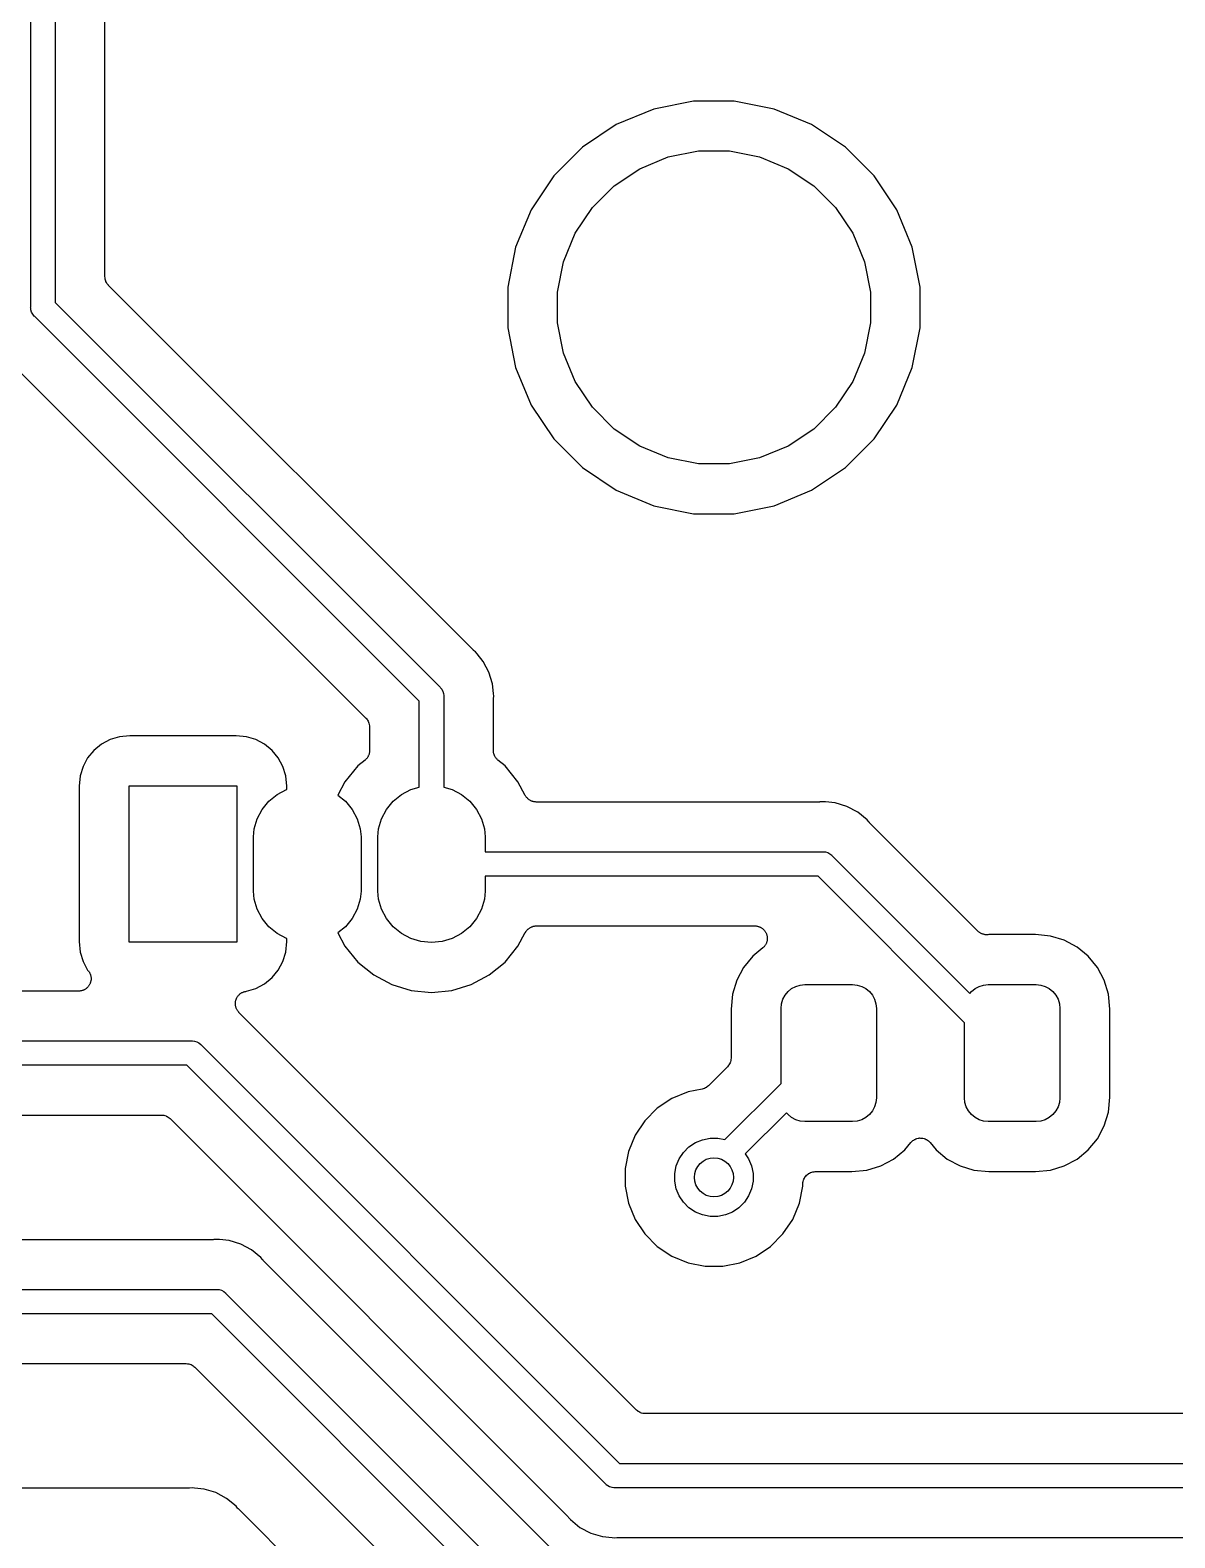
# Model space of a CAD drawing. Extents: x 3.65 to 7.93, y -5.83 to -2.58.
# Drawn here: x 6.585 to 7.045, y -4.705 to -4.098 of the extents above; entities that cross this region are included whole.
import ezdxf

# ---------------------------------------------------------------- set-up
doc = ezdxf.new("R2010")
doc.units = 0
doc.header["$MEASUREMENT"] = 0
doc.layers.add('BLACK', color=7, linetype='CONTINUOUS')

msp = doc.modelspace()

# ---------------------------------------------------------------- linework, layer by layer
at = {"layer": 'BLACK', "linetype": 'CONTINUOUS'}
for p, q in [((6.58508, -4.20976), (6.58508, -4.09204)), ((6.59492, -4.09024), (6.59492, -4.20796)), ((6.61492, -4.19761), (6.61492, -4.09147)), ((6.83579, -4.1302), (6.82069, -4.13645)), ((6.85183, -4.12701), (6.83579, -4.1302)), ((6.86817, -4.12701), (6.85183, -4.12701)), ((6.88421, -4.1302), (6.86817, -4.12701)), ((6.89931, -4.13645), (6.88421, -4.1302)), ((6.82069, -4.13645), (6.8071, -4.14554)), ((6.9129, -4.14554), (6.89931, -4.13645)), ((6.8071, -4.14554), (6.79554, -4.1571)), ((6.84163, -4.14943), (6.8538, -4.14701)), ((6.8538, -4.14701), (6.8662, -4.14701)), ((6.8662, -4.14701), (6.87837, -4.14943)), ((6.92446, -4.1571), (6.9129, -4.14554)), ((6.81984, -4.16107), (6.83016, -4.15418)), ((6.83016, -4.15418), (6.84163, -4.14943)), ((6.87837, -4.14943), (6.88984, -4.15418)), ((6.88984, -4.15418), (6.90016, -4.16107)), ((6.79554, -4.1571), (6.78645, -4.17069)), ((6.81107, -4.16984), (6.81984, -4.16107)), ((6.90016, -4.16107), (6.90893, -4.16984)), ((6.93355, -4.17069), (6.92446, -4.1571)), ((6.78645, -4.17069), (6.7802, -4.18579)), ((6.80418, -4.18016), (6.81107, -4.16984)), ((6.90893, -4.16984), (6.91582, -4.18016)), ((6.9398, -4.18579), (6.93355, -4.17069)), ((6.79943, -4.19163), (6.80418, -4.18016)), ((6.91582, -4.18016), (6.92057, -4.19163)), ((6.7802, -4.18579), (6.77701, -4.20183)), ((6.79701, -4.2038), (6.79943, -4.19163)), ((6.92057, -4.19163), (6.92299, -4.2038)), ((6.94299, -4.20183), (6.9398, -4.18579)), ((6.61497, -4.19806), (6.61492, -4.19761)), ((6.61501, -4.19853), (6.61497, -4.19806)), ((6.61501, -4.19855), (6.61501, -4.19853)), ((6.61502, -4.19858), (6.61501, -4.19855)), ((6.61515, -4.19902), (6.61502, -4.19858)), ((6.61528, -4.19946), (6.61515, -4.19902)), ((6.61529, -4.19949), (6.61528, -4.19946)), ((6.6153, -4.19951), (6.61529, -4.19949)), ((6.61551, -4.19992), (6.6153, -4.19951)), ((6.61573, -4.20033), (6.61551, -4.19992)), ((6.61574, -4.20035), (6.61573, -4.20033)), ((6.61576, -4.20037), (6.61574, -4.20035)), ((6.61605, -4.20073), (6.61576, -4.20037)), ((6.61634, -4.20109), (6.61605, -4.20073)), ((6.61637, -4.20113), (6.61634, -4.20109)), ((6.61639, -4.20114), (6.61637, -4.20113)), ((6.61637, -4.20113), (6.61637, -4.20113)), ((6.61637, -4.20113), (6.61637, -4.20113)), ((6.62011, -4.20487), (6.61639, -4.20114)), ((6.77701, -4.20183), (6.77701, -4.21817)), ((6.79701, -4.2162), (6.79701, -4.2038)), ((6.92299, -4.2038), (6.92299, -4.2162)), ((6.94299, -4.21817), (6.94299, -4.20183)), ((6.58505, -4.21), (6.58508, -4.20976)), ((6.59492, -4.20796), (6.74965, -4.36269)), ((6.76292, -4.34768), (6.62011, -4.20487)), ((6.62011, -4.20487), (6.62011, -4.20487)), ((6.58508, -4.21024), (6.58505, -4.21)), ((6.58515, -4.21096), (6.58508, -4.21024)), ((6.58508, -4.21024), (6.58508, -4.21024)), ((6.58543, -4.21189), (6.58515, -4.21096)), ((6.58589, -4.21275), (6.58543, -4.21189)), ((6.5865, -4.2135), (6.58589, -4.21275)), ((6.58669, -4.21365), (6.5865, -4.2135)), ((6.74142, -4.36838), (6.58669, -4.21365)), ((6.77701, -4.21817), (6.7802, -4.23421)), ((6.79943, -4.22837), (6.79701, -4.2162)), ((6.92299, -4.2162), (6.92057, -4.22837)), ((6.9398, -4.23421), (6.94299, -4.21817)), ((6.57342, -4.22866), (6.71995, -4.3752)), ((6.80418, -4.23984), (6.79943, -4.22837)), ((6.92057, -4.22837), (6.91582, -4.23984)), ((6.7802, -4.23421), (6.78645, -4.24931)), ((6.81107, -4.25016), (6.80418, -4.23984)), ((6.91582, -4.23984), (6.90893, -4.25016)), ((6.93355, -4.24931), (6.9398, -4.23421)), ((6.78645, -4.24931), (6.79554, -4.2629)), ((6.81984, -4.25893), (6.81107, -4.25016)), ((6.90893, -4.25016), (6.90016, -4.25893)), ((6.92446, -4.2629), (6.93355, -4.24931)), ((6.79554, -4.2629), (6.8071, -4.27446)), ((6.83016, -4.26582), (6.81984, -4.25893)), ((6.90016, -4.25893), (6.88984, -4.26582)), ((6.9129, -4.27446), (6.92446, -4.2629)), ((6.84163, -4.27057), (6.83016, -4.26582)), ((6.88984, -4.26582), (6.87837, -4.27057)), ((6.8071, -4.27446), (6.82069, -4.28355)), ((6.8538, -4.27299), (6.84163, -4.27057)), ((6.8662, -4.27299), (6.8538, -4.27299)), ((6.87837, -4.27057), (6.8662, -4.27299)), ((6.89931, -4.28355), (6.9129, -4.27446)), ((6.82069, -4.28355), (6.83579, -4.2898)), ((6.88421, -4.2898), (6.89931, -4.28355)), ((6.83579, -4.2898), (6.85183, -4.29299)), ((6.85183, -4.29299), (6.86817, -4.29299)), ((6.86817, -4.29299), (6.88421, -4.2898)), ((6.76308, -4.34781), (6.76292, -4.34768)), ((6.76323, -4.34796), (6.76308, -4.34781)), ((6.76328, -4.34801), (6.76323, -4.34796)), ((6.76405, -4.34863), (6.76328, -4.34801)), ((6.76467, -4.34939), (6.76405, -4.34863)), ((6.76716, -4.35243), (6.76467, -4.34939)), ((6.76841, -4.35477), (6.76716, -4.35243)), ((6.76947, -4.35676), (6.76841, -4.35477)), ((6.76841, -4.35477), (6.76841, -4.35477)), ((6.7709, -4.36145), (6.76947, -4.35676)), ((6.77128, -4.36535), (6.7709, -4.36145)), ((6.74965, -4.36269), (6.74984, -4.36284)), ((6.74984, -4.36284), (6.74999, -4.36303)), ((6.74999, -4.36303), (6.75045, -4.36359)), ((6.75045, -4.36359), (6.75084, -4.36431)), ((6.75084, -4.36431), (6.75091, -4.36445)), ((6.75091, -4.36445), (6.75119, -4.36537)), ((6.75119, -4.36537), (6.75126, -4.3661)), ((6.75126, -4.3661), (6.75126, -4.3661)), ((6.75126, -4.3661), (6.75128, -4.36634)), ((6.75128, -4.36634), (6.75126, -4.36658)), ((6.75126, -4.36658), (6.75126, -4.40295)), ((6.77126, -4.36774), (6.77128, -4.36753)), ((6.77128, -4.36536), (6.77128, -4.36535)), ((6.77138, -4.36634), (6.77128, -4.36536)), ((6.77128, -4.36732), (6.77138, -4.36634)), ((6.77128, -4.36753), (6.77128, -4.36732)), ((6.74142, -4.40295), (6.74142, -4.36838)), ((6.77126, -4.36781), (6.77126, -4.36774)), ((6.77126, -4.38828), (6.77126, -4.36781)), ((6.71995, -4.3752), (6.71996, -4.37521)), ((6.71996, -4.37521), (6.71997, -4.37521)), ((6.71997, -4.37521), (6.71997, -4.37521)), ((6.71997, -4.37521), (6.72, -4.37525)), ((6.72, -4.37525), (6.72029, -4.37561)), ((6.72029, -4.37561), (6.72058, -4.37597)), ((6.72058, -4.37597), (6.72059, -4.37599)), ((6.72059, -4.37599), (6.72061, -4.37601)), ((6.72061, -4.37601), (6.72082, -4.37642)), ((6.72082, -4.37642), (6.72104, -4.37683)), ((6.72104, -4.37683), (6.72105, -4.37685)), ((6.72105, -4.37685), (6.72106, -4.37688)), ((6.72106, -4.37688), (6.72119, -4.37732)), ((6.72119, -4.37732), (6.72132, -4.37776)), ((6.72132, -4.37776), (6.72132, -4.37779)), ((6.72132, -4.37779), (6.72133, -4.37781)), ((6.72133, -4.37781), (6.72137, -4.37827)), ((6.72137, -4.37827), (6.72142, -4.37873)), ((6.72142, -4.37873), (6.72142, -4.38828)), ((6.61352, -4.38572), (6.61047, -4.38822)), ((6.61699, -4.38386), (6.61352, -4.38572)), ((6.62076, -4.38272), (6.61699, -4.38386)), ((6.62493, -4.38231), (6.62076, -4.38272)), ((6.66775, -4.38231), (6.62493, -4.38231)), ((6.67191, -4.38272), (6.66775, -4.38231)), ((6.67568, -4.38386), (6.67191, -4.38272)), ((6.67916, -4.38572), (6.67568, -4.38386)), ((6.6822, -4.38822), (6.67916, -4.38572)), ((6.60798, -4.39126), (6.60612, -4.39474)), ((6.61047, -4.38822), (6.60798, -4.39126)), ((6.6847, -4.39126), (6.6822, -4.38822)), ((6.68656, -4.39474), (6.6847, -4.39126)), ((6.72009, -4.39165), (6.71992, -4.39186)), ((6.72028, -4.39146), (6.72009, -4.39165)), ((6.7204, -4.39128), (6.72028, -4.39146)), ((6.72054, -4.39111), (6.7204, -4.39128)), ((6.72067, -4.39087), (6.72054, -4.39111)), ((6.72082, -4.39065), (6.72067, -4.39087)), ((6.72091, -4.39045), (6.72082, -4.39065)), ((6.72101, -4.39025), (6.72091, -4.39045)), ((6.72109, -4.39), (6.72101, -4.39025)), ((6.7212, -4.38975), (6.72109, -4.39)), ((6.72124, -4.38953), (6.7212, -4.38975)), ((6.72131, -4.38932), (6.72124, -4.38953)), ((6.72134, -4.38906), (6.72131, -4.38932)), ((6.72139, -4.38879), (6.72134, -4.38906)), ((6.72142, -4.38835), (6.72139, -4.38857)), ((6.72139, -4.38857), (6.72139, -4.38879)), ((6.72142, -4.38828), (6.72142, -4.38835)), ((6.77128, -4.3885), (6.77126, -4.38828)), ((6.77128, -4.38872), (6.77128, -4.3885)), ((6.77133, -4.38899), (6.77128, -4.38872)), ((6.77136, -4.38926), (6.77133, -4.38899)), ((6.77142, -4.38947), (6.77136, -4.38926)), ((6.77146, -4.38968), (6.77142, -4.38947)), ((6.77156, -4.38993), (6.77146, -4.38968)), ((6.77164, -4.39019), (6.77156, -4.38993)), ((6.77174, -4.39038), (6.77164, -4.39019)), ((6.77182, -4.39059), (6.77174, -4.39038)), ((6.77197, -4.39081), (6.77182, -4.39059)), ((6.7721, -4.39105), (6.77197, -4.39081)), ((6.77223, -4.39122), (6.7721, -4.39105)), ((6.77235, -4.39141), (6.77223, -4.39122)), ((6.77254, -4.3916), (6.77235, -4.39141)), ((6.77271, -4.39181), (6.77254, -4.3916)), ((6.77288, -4.39195), (6.77271, -4.39181)), ((6.60612, -4.39474), (6.60497, -4.39851)), ((6.6877, -4.39851), (6.68656, -4.39474)), ((6.71674, -4.39449), (6.71154, -4.40083)), ((6.71959, -4.39215), (6.71674, -4.39449)), ((6.71974, -4.39199), (6.71959, -4.39215)), ((6.71992, -4.39186), (6.71974, -4.39199)), ((6.77303, -4.3921), (6.77288, -4.39195)), ((6.77309, -4.39215), (6.77303, -4.3921)), ((6.77593, -4.39449), (6.77309, -4.39215)), ((6.78114, -4.40083), (6.77593, -4.39449)), ((6.60497, -4.39851), (6.60456, -4.40267)), ((6.60456, -4.40267), (6.60456, -4.46517)), ((6.62469, -4.46542), (6.62469, -4.40243)), ((6.62469, -4.40243), (6.66799, -4.40243)), ((6.66799, -4.40243), (6.66799, -4.46542)), ((6.68425, -4.40599), (6.68801, -4.40398)), ((6.68811, -4.40267), (6.6877, -4.39851)), ((6.68801, -4.40398), (6.68811, -4.40395)), ((6.68811, -4.40395), (6.68811, -4.40267)), ((6.71154, -4.40083), (6.70867, -4.40619)), ((6.73425, -4.40599), (6.73801, -4.40398)), ((6.73801, -4.40398), (6.74142, -4.40295)), ((6.75126, -4.40295), (6.75467, -4.40398)), ((6.75467, -4.40398), (6.75843, -4.40599)), ((6.7841, -4.40636), (6.78114, -4.40083)), ((6.67825, -4.41199), (6.68095, -4.4087)), ((6.68095, -4.4087), (6.68425, -4.40599)), ((6.70867, -4.40619), (6.71172, -4.4087)), ((6.71172, -4.4087), (6.71443, -4.41199)), ((6.72825, -4.41199), (6.73095, -4.4087)), ((6.73095, -4.4087), (6.73425, -4.40599)), ((6.75843, -4.40599), (6.76172, -4.4087)), ((6.76172, -4.4087), (6.76443, -4.41199)), ((6.78422, -4.40654), (6.7841, -4.40636)), ((6.78432, -4.40674), (6.78422, -4.40654)), ((6.78449, -4.40695), (6.78432, -4.40674)), ((6.78464, -4.40717), (6.78449, -4.40695)), ((6.78479, -4.40733), (6.78464, -4.40717)), ((6.78493, -4.4075), (6.78479, -4.40733)), ((6.78514, -4.40767), (6.78493, -4.4075)), ((6.78533, -4.40786), (6.78514, -4.40767)), ((6.78551, -4.40799), (6.78533, -4.40786)), ((6.78568, -4.40813), (6.78551, -4.40799)), ((6.78592, -4.40826), (6.78568, -4.40813)), ((6.78614, -4.40841), (6.78592, -4.40826)), ((6.78634, -4.40849), (6.78614, -4.40841)), ((6.78654, -4.4086), (6.78634, -4.40849)), ((6.78679, -4.40868), (6.78654, -4.4086)), ((6.78704, -4.40878), (6.78679, -4.40868)), ((6.78726, -4.40883), (6.78704, -4.40878)), ((6.78747, -4.40889), (6.78726, -4.40883)), ((6.78773, -4.40892), (6.78747, -4.40889)), ((6.78799, -4.40898), (6.78773, -4.40892)), ((6.78822, -4.40898), (6.78799, -4.40898)), ((6.78844, -4.409), (6.78822, -4.40898)), ((6.78851, -4.409), (6.78844, -4.409)), ((6.90245, -4.409), (6.78851, -4.409)), ((6.90266, -4.40898), (6.90245, -4.409)), ((6.90288, -4.40898), (6.90266, -4.40898)), ((6.90294, -4.40898), (6.90288, -4.40898)), ((6.90392, -4.40888), (6.90294, -4.40898)), ((6.9049, -4.40898), (6.90392, -4.40888)), ((6.90881, -4.40936), (6.9049, -4.40898)), ((6.9049, -4.40898), (6.9049, -4.40898)), ((6.91351, -4.41079), (6.90881, -4.40936)), ((6.675, -4.41984), (6.67624, -4.41575)), ((6.67624, -4.41575), (6.67825, -4.41199)), ((6.71443, -4.41199), (6.71644, -4.41575)), ((6.71644, -4.41575), (6.71768, -4.41984)), ((6.725, -4.41984), (6.72624, -4.41575)), ((6.72624, -4.41575), (6.72825, -4.41199)), ((6.76443, -4.41199), (6.76644, -4.41575)), ((6.76644, -4.41575), (6.76768, -4.41984)), ((6.91784, -4.4131), (6.91351, -4.41079)), ((6.92163, -4.41622), (6.91784, -4.4131)), ((6.67469, -4.42302), (6.675, -4.41984)), ((6.71768, -4.41984), (6.71799, -4.42302)), ((6.72469, -4.42302), (6.725, -4.41984)), ((6.76768, -4.41984), (6.76799, -4.42302)), ((6.92226, -4.41698), (6.92163, -4.41622)), ((6.9224, -4.41713), (6.92226, -4.41698)), ((6.92254, -4.41729), (6.9224, -4.41713)), ((6.92259, -4.41734), (6.92254, -4.41729)), ((6.96617, -4.46092), (6.92259, -4.41734)), ((6.67469, -4.44483), (6.67469, -4.42302)), ((6.71799, -4.42302), (6.71799, -4.44483)), ((6.72469, -4.44483), (6.72469, -4.42302)), ((6.76799, -4.42302), (6.76799, -4.429)), ((6.76799, -4.429), (6.90368, -4.429)), ((6.90368, -4.429), (6.90392, -4.42898)), ((6.90392, -4.42898), (6.90416, -4.429)), ((6.90416, -4.429), (6.90417, -4.429)), ((6.90417, -4.429), (6.90489, -4.42907)), ((6.90489, -4.42907), (6.90582, -4.42936)), ((6.90582, -4.42936), (6.90667, -4.42981)), ((6.90667, -4.42981), (6.90742, -4.43043)), ((6.90742, -4.43043), (6.90757, -4.43061)), ((6.90757, -4.43061), (6.96298, -4.48602)), ((6.90189, -4.43885), (6.76799, -4.43885)), ((6.76799, -4.43885), (6.76799, -4.44483)), ((6.96081, -4.49777), (6.90189, -4.43885)), ((6.675, -4.44801), (6.67469, -4.44483)), ((6.71799, -4.44483), (6.71768, -4.44801)), ((6.725, -4.44801), (6.72469, -4.44483)), ((6.76799, -4.44483), (6.76768, -4.44801)), ((6.67624, -4.45209), (6.675, -4.44801)), ((6.67825, -4.45585), (6.67624, -4.45209)), ((6.71644, -4.45209), (6.71443, -4.45585)), ((6.71768, -4.44801), (6.71644, -4.45209)), ((6.72624, -4.45209), (6.725, -4.44801)), ((6.72825, -4.45585), (6.72624, -4.45209)), ((6.76644, -4.45209), (6.76443, -4.45585)), ((6.76768, -4.44801), (6.76644, -4.45209)), ((6.68095, -4.45915), (6.67825, -4.45585)), ((6.71443, -4.45585), (6.71172, -4.45915)), ((6.73095, -4.45915), (6.72825, -4.45585)), ((6.76443, -4.45585), (6.76172, -4.45915)), ((6.68425, -4.46186), (6.68095, -4.45915)), ((6.68801, -4.46387), (6.68425, -4.46186)), ((6.68811, -4.4639), (6.68801, -4.46387)), ((6.68811, -4.46517), (6.68811, -4.4639)), ((6.71172, -4.45915), (6.70867, -4.46166)), ((6.70867, -4.46166), (6.71154, -4.46702)), ((6.73425, -4.46186), (6.73095, -4.45915)), ((6.73801, -4.46387), (6.73425, -4.46186)), ((6.74209, -4.46511), (6.73801, -4.46387)), ((6.75467, -4.46387), (6.75058, -4.46511)), ((6.75843, -4.46186), (6.75467, -4.46387)), ((6.76172, -4.45915), (6.75843, -4.46186)), ((6.78114, -4.46702), (6.7841, -4.46149)), ((6.7841, -4.46149), (6.78413, -4.46143)), ((6.78413, -4.46143), (6.78426, -4.46124)), ((6.78426, -4.46124), (6.78436, -4.46105)), ((6.78436, -4.46105), (6.78453, -4.46084)), ((6.78453, -4.46084), (6.78468, -4.46062)), ((6.78468, -4.46062), (6.78484, -4.46047)), ((6.78484, -4.46047), (6.78498, -4.4603)), ((6.78498, -4.4603), (6.78519, -4.46013)), ((6.78519, -4.46013), (6.78538, -4.45994)), ((6.78538, -4.45994), (6.78557, -4.45982)), ((6.78557, -4.45982), (6.78574, -4.45968)), ((6.78574, -4.45968), (6.78598, -4.45955)), ((6.78598, -4.45955), (6.7862, -4.45941)), ((6.7862, -4.45941), (6.78641, -4.45933)), ((6.78641, -4.45933), (6.7866, -4.45922)), ((6.7866, -4.45922), (6.78686, -4.45915)), ((6.78686, -4.45915), (6.7871, -4.45905)), ((6.7871, -4.45905), (6.78732, -4.459)), ((6.78732, -4.459), (6.78753, -4.45894)), ((6.78753, -4.45894), (6.7878, -4.45891)), ((6.7878, -4.45891), (6.78806, -4.45886)), ((6.78806, -4.45886), (6.78829, -4.45887)), ((6.78829, -4.45887), (6.78851, -4.45885)), ((6.78851, -4.45885), (6.87648, -4.45885)), ((6.87648, -4.45885), (6.87655, -4.45885)), ((6.87655, -4.45885), (6.87678, -4.45887)), ((6.87678, -4.45887), (6.87702, -4.45887)), ((6.87702, -4.45887), (6.87726, -4.45893)), ((6.87726, -4.45893), (6.87751, -4.45895)), ((6.87751, -4.45895), (6.87774, -4.45903)), ((6.87774, -4.45903), (6.87797, -4.45907)), ((6.87797, -4.45907), (6.8782, -4.45917)), ((6.8782, -4.45917), (6.87844, -4.45925)), ((6.87844, -4.45925), (6.87865, -4.45936)), ((6.87865, -4.45936), (6.87887, -4.45946)), ((6.87887, -4.45946), (6.87908, -4.4596)), ((6.87908, -4.4596), (6.8793, -4.45972)), ((6.8793, -4.45972), (6.87948, -4.45987)), ((6.87948, -4.45987), (6.87968, -4.46001)), ((6.87968, -4.46001), (6.87985, -4.46018)), ((6.87985, -4.46018), (6.88005, -4.46035)), ((6.88005, -4.46035), (6.8802, -4.46053)), ((6.8802, -4.46053), (6.88036, -4.4607)), ((6.88036, -4.4607), (6.8805, -4.46091)), ((6.8805, -4.46091), (6.88066, -4.46111)), ((6.88066, -4.46111), (6.88077, -4.46132)), ((6.88077, -4.46132), (6.8809, -4.46152)), ((6.8809, -4.46152), (6.88099, -4.46175)), ((6.88099, -4.46175), (6.88111, -4.46197)), ((6.88111, -4.46197), (6.88118, -4.4622)), ((6.88118, -4.4622), (6.88127, -4.46242)), ((6.88127, -4.46242), (6.88132, -4.46267)), ((6.88132, -4.46267), (6.88139, -4.46291)), ((6.8814, -4.4646), (6.88137, -4.46485)), ((6.88139, -4.46291), (6.88141, -4.46314)), ((6.88145, -4.46435), (6.8814, -4.4646)), ((6.88141, -4.46314), (6.88145, -4.46338)), ((6.88145, -4.46338), (6.88145, -4.46363)), ((6.88145, -4.46363), (6.88148, -4.46388)), ((6.88148, -4.46388), (6.88145, -4.46412)), ((6.88145, -4.46412), (6.88145, -4.46435)), ((6.96634, -4.46106), (6.96617, -4.46092)), ((6.96649, -4.46122), (6.96634, -4.46106)), ((6.96671, -4.46137), (6.96649, -4.46122)), ((6.96692, -4.46154), (6.96671, -4.46137)), ((6.96712, -4.46165), (6.96692, -4.46154)), ((6.9673, -4.46177), (6.96712, -4.46165)), ((6.96754, -4.46188), (6.9673, -4.46177)), ((6.96778, -4.462), (6.96754, -4.46188)), ((6.96799, -4.46207), (6.96778, -4.462)), ((6.96819, -4.46216), (6.96799, -4.46207)), ((6.96846, -4.46221), (6.96819, -4.46216)), ((6.96872, -4.46229), (6.96846, -4.46221)), ((6.96893, -4.46231), (6.96872, -4.46229)), ((6.96915, -4.46236), (6.96893, -4.46231)), ((6.96942, -4.46236), (6.96915, -4.46236)), ((6.96969, -4.46239), (6.96942, -4.46236)), ((6.9699, -4.46237), (6.96969, -4.46239)), ((6.97012, -4.46237), (6.9699, -4.46237)), ((6.97019, -4.46236), (6.97012, -4.46237)), ((6.97065, -4.46232), (6.97019, -4.46236)), ((6.98935, -4.46232), (6.97065, -4.46232)), ((6.99539, -4.46291), (6.98935, -4.46232)), ((7.00096, -4.4646), (6.99539, -4.46291)), ((7.00609, -4.46735), (7.00096, -4.4646)), ((6.60456, -4.46517), (6.60497, -4.46934)), ((6.60497, -4.46934), (6.60612, -4.47311)), ((6.66799, -4.46542), (6.62469, -4.46542)), ((6.68656, -4.47311), (6.6877, -4.46934)), ((6.6877, -4.46934), (6.68811, -4.46517)), ((6.71154, -4.46702), (6.71674, -4.47336)), ((6.74634, -4.46552), (6.74209, -4.46511)), ((6.75058, -4.46511), (6.74634, -4.46552)), ((6.77593, -4.47336), (6.78114, -4.46702)), ((6.87965, -4.46771), (6.87559, -4.47104)), ((6.87981, -4.46754), (6.87965, -4.46771)), ((6.88, -4.46739), (6.87981, -4.46754)), ((6.88016, -4.4672), (6.88, -4.46739)), ((6.88034, -4.46702), (6.88016, -4.4672)), ((6.88047, -4.46682), (6.88034, -4.46702)), ((6.88062, -4.46664), (6.88047, -4.46682)), ((6.88074, -4.46642), (6.88062, -4.46664)), ((6.88088, -4.46621), (6.88074, -4.46642)), ((6.88097, -4.46599), (6.88088, -4.46621)), ((6.88108, -4.46578), (6.88097, -4.46599)), ((6.88116, -4.46554), (6.88108, -4.46578)), ((6.88126, -4.46531), (6.88116, -4.46554)), ((6.8813, -4.46508), (6.88126, -4.46531)), ((6.88137, -4.46485), (6.8813, -4.46508)), ((7.01059, -4.47104), (7.00609, -4.46735)), ((6.60612, -4.47311), (6.60798, -4.47659)), ((6.60798, -4.47659), (6.60824, -4.47691)), ((6.6822, -4.47963), (6.6847, -4.47659)), ((6.6847, -4.47659), (6.68656, -4.47311)), ((6.71674, -4.47336), (6.72309, -4.47857)), ((6.76959, -4.47857), (6.77593, -4.47336)), ((6.8719, -4.47554), (6.86915, -4.48067)), ((6.87559, -4.47104), (6.8719, -4.47554)), ((7.01429, -4.47554), (7.01059, -4.47104)), ((7.01703, -4.48067), (7.01429, -4.47554)), ((6.60824, -4.47691), (6.60828, -4.47696)), ((6.60828, -4.47696), (6.60841, -4.47716)), ((6.60841, -4.47716), (6.60856, -4.47734)), ((6.60863, -4.48267), (6.60852, -4.48287)), ((6.60856, -4.47734), (6.60868, -4.47757)), ((6.60876, -4.48247), (6.60863, -4.48267)), ((6.60868, -4.47757), (6.60881, -4.47778)), ((6.60886, -4.48224), (6.60876, -4.48247)), ((6.60881, -4.47778), (6.6089, -4.478)), ((6.60898, -4.48202), (6.60886, -4.48224)), ((6.6089, -4.478), (6.60901, -4.47821)), ((6.60905, -4.48179), (6.60898, -4.48202)), ((6.60901, -4.47821), (6.60908, -4.47845)), ((6.60914, -4.48158), (6.60905, -4.48179)), ((6.60908, -4.47845), (6.60918, -4.47869)), ((6.6092, -4.48133), (6.60914, -4.48158)), ((6.60918, -4.47869), (6.60922, -4.47892)), ((6.60927, -4.48108), (6.6092, -4.48133)), ((6.60922, -4.47892), (6.60929, -4.47914)), ((6.6093, -4.48085), (6.60927, -4.48108)), ((6.60929, -4.47914), (6.60931, -4.47939)), ((6.60934, -4.48062), (6.6093, -4.48085)), ((6.60931, -4.47939), (6.60936, -4.47965)), ((6.60935, -4.48037), (6.60934, -4.48062)), ((6.60936, -4.47965), (6.60935, -4.47988)), ((6.60935, -4.47988), (6.60937, -4.48011)), ((6.60937, -4.48011), (6.60935, -4.48037)), ((6.67568, -4.48399), (6.67916, -4.48213)), ((6.67916, -4.48213), (6.6822, -4.47963)), ((6.72309, -4.47857), (6.73032, -4.48244)), ((6.73032, -4.48244), (6.73817, -4.48482)), ((6.7545, -4.48482), (6.76236, -4.48244)), ((6.76236, -4.48244), (6.76959, -4.47857)), ((6.86915, -4.48067), (6.86746, -4.48624)), ((6.89291, -4.48317), (6.89471, -4.48263)), ((6.89471, -4.48263), (6.89658, -4.48244)), ((6.89658, -4.48244), (6.91578, -4.48244)), ((6.91578, -4.48244), (6.91765, -4.48263)), ((6.91765, -4.48263), (6.91945, -4.48317)), ((6.96673, -4.48317), (6.96853, -4.48263)), ((6.96853, -4.48263), (6.9704, -4.48244)), ((6.9704, -4.48244), (6.9896, -4.48244)), ((6.9896, -4.48244), (6.99147, -4.48263)), ((6.99147, -4.48263), (6.99327, -4.48317)), ((7.01872, -4.48624), (7.01703, -4.48067)), ((6.60437, -4.48508), (6.5563, -4.48508)), ((6.60461, -4.48506), (6.60437, -4.48508)), ((6.60484, -4.48506), (6.60461, -4.48506)), ((6.60509, -4.48501), (6.60484, -4.48506)), ((6.60535, -4.48498), (6.60509, -4.48501)), ((6.60557, -4.48492), (6.60535, -4.48498)), ((6.6058, -4.48487), (6.60557, -4.48492)), ((6.60604, -4.48477), (6.6058, -4.48487)), ((6.60628, -4.4847), (6.60604, -4.48477)), ((6.60649, -4.48459), (6.60628, -4.4847)), ((6.6067, -4.4845), (6.60649, -4.48459)), ((6.60692, -4.48436), (6.6067, -4.4845)), ((6.60714, -4.48424), (6.60692, -4.48436)), ((6.60732, -4.4841), (6.60714, -4.48424)), ((6.60752, -4.48397), (6.60732, -4.4841)), ((6.6077, -4.48379), (6.60752, -4.48397)), ((6.6079, -4.48363), (6.6077, -4.48379)), ((6.60805, -4.48345), (6.6079, -4.48363)), ((6.60821, -4.48328), (6.60805, -4.48345)), ((6.60836, -4.48307), (6.60821, -4.48328)), ((6.60852, -4.48287), (6.60836, -4.48307)), ((6.66753, -4.48908), (6.6676, -4.48886)), ((6.6676, -4.48886), (6.66764, -4.48863)), ((6.66764, -4.48863), (6.66774, -4.48839)), ((6.66774, -4.48839), (6.66782, -4.48815)), ((6.66782, -4.48815), (6.66793, -4.48795)), ((6.66793, -4.48795), (6.66802, -4.48773)), ((6.66802, -4.48773), (6.66816, -4.48752)), ((6.66816, -4.48752), (6.66828, -4.48729)), ((6.66828, -4.48729), (6.66843, -4.48711)), ((6.66843, -4.48711), (6.66857, -4.48692)), ((6.66857, -4.48692), (6.66875, -4.48674)), ((6.66875, -4.48674), (6.66891, -4.48654)), ((6.66891, -4.48654), (6.66909, -4.4864)), ((6.66909, -4.4864), (6.66926, -4.48623)), ((6.66926, -4.48623), (6.66947, -4.48609)), ((6.66947, -4.48609), (6.66967, -4.48593)), ((6.66967, -4.48593), (6.66988, -4.48582)), ((6.66988, -4.48582), (6.67007, -4.48569)), ((6.67007, -4.48569), (6.67031, -4.48559)), ((6.67031, -4.48559), (6.67053, -4.48548)), ((6.67053, -4.48548), (6.67076, -4.48541)), ((6.67076, -4.48541), (6.67097, -4.48532)), ((6.67097, -4.48532), (6.67122, -4.48527)), ((6.67122, -4.48527), (6.67147, -4.4852)), ((6.67147, -4.4852), (6.6717, -4.48517)), ((6.6717, -4.48517), (6.6719, -4.48514)), ((6.6719, -4.48514), (6.67568, -4.48399)), ((6.73817, -4.48482), (6.74634, -4.48562)), ((6.74634, -4.48562), (6.7545, -4.48482)), ((6.86746, -4.48624), (6.86687, -4.49228)), ((6.88717, -4.49017), (6.88772, -4.48836)), ((6.88772, -4.48836), (6.88861, -4.48671)), ((6.88861, -4.48671), (6.8898, -4.48525)), ((6.8898, -4.48525), (6.89125, -4.48406)), ((6.89125, -4.48406), (6.89291, -4.48317)), ((6.91945, -4.48317), (6.92111, -4.48406)), ((6.92111, -4.48406), (6.92256, -4.48525)), ((6.92256, -4.48525), (6.92376, -4.48671)), ((6.92376, -4.48671), (6.92464, -4.48836)), ((6.92464, -4.48836), (6.92519, -4.49017)), ((6.96298, -4.48602), (6.96362, -4.48525)), ((6.96362, -4.48525), (6.96507, -4.48406)), ((6.96507, -4.48406), (6.96673, -4.48317)), ((6.99327, -4.48317), (6.99493, -4.48406)), ((6.99493, -4.48406), (6.99638, -4.48525)), ((6.99638, -4.48525), (6.99758, -4.48671)), ((6.99758, -4.48671), (6.99846, -4.48836)), ((6.99846, -4.48836), (6.99901, -4.49017)), ((7.01931, -4.49228), (7.01872, -4.48624)), ((6.66742, -4.49005), (6.66745, -4.48982)), ((6.66744, -4.49031), (6.66742, -4.49005)), ((6.66744, -4.49056), (6.66744, -4.49031)), ((6.66748, -4.49079), (6.66744, -4.49056)), ((6.66745, -4.48958), (6.6675, -4.48934)), ((6.66745, -4.48982), (6.66745, -4.48958)), ((6.66751, -4.49102), (6.66748, -4.49079)), ((6.6675, -4.48934), (6.66753, -4.48908)), ((6.66758, -4.49127), (6.66751, -4.49102)), ((6.66762, -4.49152), (6.66758, -4.49127)), ((6.66771, -4.49174), (6.66762, -4.49152)), ((6.66778, -4.49196), (6.66771, -4.49174)), ((6.66789, -4.49219), (6.66778, -4.49196)), ((6.66799, -4.49242), (6.66789, -4.49219)), ((6.66812, -4.49262), (6.66799, -4.49242)), ((6.66823, -4.49283), (6.66812, -4.49262)), ((6.66839, -4.49303), (6.66823, -4.49283)), ((6.66852, -4.49324), (6.66839, -4.49303)), ((6.66869, -4.49341), (6.66852, -4.49324)), ((6.66884, -4.49359), (6.66869, -4.49341)), ((6.66888, -4.49364), (6.66884, -4.49359)), ((6.82886, -4.65361), (6.66888, -4.49364)), ((6.86687, -4.49228), (6.86687, -4.512)), ((6.88699, -4.49204), (6.88717, -4.49017)), ((6.88699, -4.52223), (6.88699, -4.49204)), ((6.92519, -4.49017), (6.92537, -4.49204)), ((6.92537, -4.49204), (6.92537, -4.52796)), ((6.99901, -4.49017), (6.99919, -4.49204)), ((6.99919, -4.49204), (6.99919, -4.52796)), ((7.01931, -4.52772), (7.01931, -4.49228)), ((6.96081, -4.52796), (6.96081, -4.49777)), ((6.53973, -4.50508), (6.64976, -4.50508)), ((6.64976, -4.50508), (6.65, -4.50505)), ((6.65, -4.50505), (6.65024, -4.50508)), ((6.65024, -4.50508), (6.65024, -4.50508)), ((6.65024, -4.50508), (6.65096, -4.50515)), ((6.65096, -4.50515), (6.65189, -4.50543)), ((6.65189, -4.50543), (6.65275, -4.50589)), ((6.65275, -4.50589), (6.6535, -4.5065)), ((6.6535, -4.5065), (6.65365, -4.50669)), ((6.65365, -4.50669), (6.82204, -4.67508)), ((6.86676, -4.51304), (6.86662, -4.51348)), ((6.86677, -4.51299), (6.86676, -4.51301)), ((6.86676, -4.51301), (6.86676, -4.51304)), ((6.86681, -4.51253), (6.86677, -4.51299)), ((6.86687, -4.51207), (6.86681, -4.51253)), ((6.86687, -4.512), (6.86687, -4.51202)), ((6.86687, -4.51202), (6.86687, -4.51202)), ((6.86687, -4.51202), (6.86687, -4.51202)), ((6.86687, -4.51202), (6.86687, -4.51207)), ((6.64796, -4.51492), (6.53973, -4.51492)), ((6.81635, -4.68331), (6.64796, -4.51492)), ((6.8654, -4.51553), (6.85781, -4.52313)), ((6.8657, -4.51518), (6.8654, -4.51553)), ((6.86599, -4.51482), (6.8657, -4.51518)), ((6.86601, -4.5148), (6.86599, -4.51482)), ((6.86602, -4.51478), (6.86601, -4.5148)), ((6.86624, -4.51437), (6.86602, -4.51478)), ((6.86646, -4.51397), (6.86624, -4.51437)), ((6.86647, -4.51394), (6.86646, -4.51397)), ((6.86648, -4.51392), (6.86647, -4.51394)), ((6.86662, -4.51348), (6.86648, -4.51392)), ((6.85525, -4.5245), (6.84957, -4.52563)), ((6.85569, -4.52436), (6.85525, -4.5245)), ((6.85613, -4.52424), (6.85569, -4.52436)), ((6.85616, -4.52422), (6.85613, -4.52424)), ((6.85618, -4.52421), (6.85616, -4.52422)), ((6.85659, -4.524), (6.85618, -4.52421)), ((6.857, -4.52379), (6.85659, -4.524)), ((6.85702, -4.52377), (6.857, -4.52379)), ((6.85704, -4.52375), (6.85702, -4.52377)), ((6.8574, -4.52347), (6.85704, -4.52375)), ((6.85776, -4.52318), (6.8574, -4.52347)), ((6.8578, -4.52314), (6.85776, -4.52318)), ((6.85781, -4.52313), (6.8578, -4.52314)), ((6.8578, -4.52314), (6.8578, -4.52314)), ((6.8578, -4.52314), (6.8578, -4.52314)), ((6.8644, -4.54482), (6.88699, -4.52223)), ((6.84307, -4.52832), (6.83721, -4.53223)), ((6.84957, -4.52563), (6.84307, -4.52832)), ((6.92519, -4.52983), (6.92464, -4.53163)), ((6.92537, -4.52796), (6.92519, -4.52983)), ((6.96099, -4.52983), (6.96081, -4.52796)), ((6.96154, -4.53163), (6.96099, -4.52983)), ((6.99901, -4.52983), (6.99846, -4.53163)), ((6.99919, -4.52796), (6.99901, -4.52983)), ((7.01872, -4.53376), (7.01931, -4.52772)), ((6.5563, -4.53492), (6.63761, -4.53492)), ((6.63761, -4.53492), (6.63762, -4.53492)), ((6.63762, -4.53492), (6.63762, -4.53492)), ((6.63762, -4.53492), (6.63762, -4.53492)), ((6.63762, -4.53492), (6.63768, -4.53492)), ((6.63768, -4.53492), (6.63814, -4.53497)), ((6.63814, -4.53497), (6.63859, -4.53502)), ((6.63859, -4.53502), (6.63862, -4.53503)), ((6.63862, -4.53503), (6.63865, -4.53503)), ((6.63865, -4.53503), (6.63909, -4.53517)), ((6.63909, -4.53517), (6.63953, -4.53531)), ((6.63953, -4.53531), (6.63955, -4.53532)), ((6.63955, -4.53532), (6.63958, -4.53533)), ((6.63958, -4.53533), (6.63998, -4.53555)), ((6.63998, -4.53555), (6.64039, -4.53577)), ((6.64039, -4.53577), (6.64041, -4.53578)), ((6.64041, -4.53578), (6.64043, -4.5358)), ((6.64043, -4.5358), (6.64078, -4.53609)), ((6.64078, -4.53609), (6.64114, -4.53639)), ((6.64114, -4.53639), (6.80134, -4.69658)), ((6.83223, -4.53721), (6.82832, -4.54307)), ((6.83721, -4.53223), (6.83223, -4.53721)), ((6.88916, -4.53398), (6.87261, -4.55053)), ((6.8898, -4.53475), (6.88916, -4.53398)), ((6.89125, -4.53594), (6.8898, -4.53475)), ((6.89291, -4.53683), (6.89125, -4.53594)), ((6.89471, -4.53737), (6.89291, -4.53683)), ((6.89658, -4.53756), (6.89471, -4.53737)), ((6.91765, -4.53737), (6.91578, -4.53756)), ((6.91945, -4.53683), (6.91765, -4.53737)), ((6.92111, -4.53594), (6.91945, -4.53683)), ((6.92256, -4.53475), (6.92111, -4.53594)), ((6.92376, -4.53329), (6.92256, -4.53475)), ((6.92464, -4.53163), (6.92376, -4.53329)), ((6.96242, -4.53329), (6.96154, -4.53163)), ((6.96362, -4.53475), (6.96242, -4.53329)), ((6.96507, -4.53594), (6.96362, -4.53475)), ((6.96673, -4.53683), (6.96507, -4.53594)), ((6.96853, -4.53737), (6.96673, -4.53683)), ((6.9704, -4.53756), (6.96853, -4.53737)), ((6.99147, -4.53737), (6.9896, -4.53756)), ((6.99327, -4.53683), (6.99147, -4.53737)), ((6.99493, -4.53594), (6.99327, -4.53683)), ((6.99638, -4.53475), (6.99493, -4.53594)), ((6.99758, -4.53329), (6.99638, -4.53475)), ((6.99846, -4.53163), (6.99758, -4.53329)), ((7.01703, -4.53933), (7.01872, -4.53376)), ((6.82832, -4.54307), (6.82563, -4.54957)), ((6.91578, -4.53756), (6.89658, -4.53756)), ((6.9896, -4.53756), (6.9704, -4.53756)), ((7.01429, -4.54446), (7.01703, -4.53933)), ((6.82563, -4.54957), (6.82425, -4.55648)), ((6.84777, -4.54996), (6.84996, -4.54777)), ((6.84996, -4.54777), (6.85254, -4.54604)), ((6.85254, -4.54604), (6.85541, -4.54486)), ((6.85541, -4.54486), (6.85845, -4.54425)), ((6.85845, -4.54425), (6.86155, -4.54425)), ((6.86155, -4.54425), (6.8644, -4.54482)), ((6.93227, -4.55265), (6.93677, -4.54896)), ((6.93677, -4.54896), (6.93923, -4.54597)), ((6.93923, -4.54597), (6.93925, -4.54594)), ((6.93925, -4.54594), (6.93927, -4.54592)), ((6.93925, -4.54594), (6.93925, -4.54594)), ((6.93925, -4.54594), (6.93925, -4.54594)), ((6.93927, -4.54592), (6.93961, -4.54558)), ((6.93961, -4.54558), (6.93995, -4.54526)), ((6.93995, -4.54526), (6.93996, -4.54525)), ((6.93996, -4.54525), (6.93997, -4.54524)), ((6.93997, -4.54524), (6.94037, -4.54498)), ((6.94037, -4.54498), (6.94076, -4.54472)), ((6.94076, -4.54472), (6.94077, -4.54471)), ((6.94077, -4.54471), (6.94079, -4.54471)), ((6.94079, -4.54471), (6.94123, -4.54453)), ((6.94123, -4.54453), (6.94166, -4.54435)), ((6.94166, -4.54435), (6.94168, -4.54435)), ((6.94168, -4.54435), (6.94169, -4.54434)), ((6.94169, -4.54434), (6.94216, -4.54426)), ((6.94216, -4.54426), (6.94262, -4.54417)), ((6.94262, -4.54417), (6.94264, -4.54417)), ((6.94264, -4.54417), (6.94265, -4.54416)), ((6.94265, -4.54416), (6.94313, -4.54417)), ((6.94313, -4.54417), (6.9436, -4.54417)), ((6.9436, -4.54417), (6.94361, -4.54417)), ((6.94361, -4.54417), (6.94363, -4.54417)), ((6.94363, -4.54417), (6.94409, -4.54427)), ((6.94409, -4.54427), (6.94455, -4.54436)), ((6.94455, -4.54436), (6.94457, -4.54437)), ((6.94457, -4.54437), (6.94458, -4.54437)), ((6.94458, -4.54437), (6.94502, -4.54456)), ((6.94502, -4.54456), (6.94546, -4.54474)), ((6.94546, -4.54474), (6.94547, -4.54475)), ((6.94547, -4.54475), (6.94548, -4.54475)), ((6.94548, -4.54475), (6.94587, -4.54502)), ((6.94587, -4.54502), (6.94627, -4.54528)), ((6.94627, -4.54528), (6.94628, -4.54529)), ((6.94628, -4.54529), (6.94629, -4.5453)), ((6.94629, -4.5453), (6.94662, -4.54564)), ((6.94662, -4.54564), (6.94696, -4.54597)), ((6.94696, -4.54597), (6.94941, -4.54896)), ((6.94941, -4.54896), (6.95391, -4.55265)), ((7.00609, -4.55265), (7.01059, -4.54896)), ((7.01059, -4.54896), (7.01429, -4.54446)), ((6.84425, -4.55845), (6.84486, -4.55541)), ((6.84486, -4.55541), (6.84604, -4.55254)), ((6.84604, -4.55254), (6.84777, -4.54996)), ((6.87261, -4.55053), (6.87396, -4.55254)), ((6.87396, -4.55254), (6.87514, -4.55541)), ((6.87514, -4.55541), (6.87575, -4.55845)), ((6.92157, -4.55709), (6.92714, -4.5554)), ((6.92714, -4.5554), (6.93227, -4.55265)), ((6.95391, -4.55265), (6.95904, -4.5554)), ((6.95904, -4.5554), (6.96461, -4.55709)), ((6.99539, -4.55709), (7.00096, -4.5554)), ((7.00096, -4.5554), (7.00609, -4.55265)), ((6.82425, -4.55648), (6.82425, -4.56352)), ((6.84425, -4.56155), (6.84425, -4.55845)), ((6.84486, -4.56459), (6.84425, -4.56155)), ((6.87575, -4.56155), (6.87514, -4.56459)), ((6.87575, -4.55845), (6.87575, -4.56155)), ((6.8958, -4.56214), (6.89585, -4.56167)), ((6.89585, -4.56167), (6.89586, -4.56166)), ((6.89586, -4.56164), (6.896, -4.56119)), ((6.89586, -4.56166), (6.89586, -4.56164)), ((6.896, -4.56119), (6.89614, -4.56074)), ((6.89614, -4.56074), (6.89615, -4.56073)), ((6.89615, -4.56071), (6.89638, -4.5603)), ((6.89615, -4.56073), (6.89615, -4.56071)), ((6.89638, -4.5603), (6.8966, -4.55988)), ((6.8966, -4.55988), (6.89661, -4.55987)), ((6.89661, -4.55987), (6.89662, -4.55986)), ((6.89662, -4.55986), (6.89693, -4.55949)), ((6.89693, -4.55949), (6.89722, -4.55913)), ((6.89722, -4.55913), (6.89724, -4.55912)), ((6.89724, -4.55912), (6.89725, -4.55911)), ((6.89725, -4.55911), (6.89762, -4.55881)), ((6.89762, -4.55881), (6.89798, -4.55852)), ((6.89798, -4.55852), (6.898, -4.55851)), ((6.898, -4.55851), (6.89801, -4.5585)), ((6.89801, -4.5585), (6.89843, -4.55828)), ((6.89843, -4.55828), (6.89884, -4.55806)), ((6.89884, -4.55806), (6.89886, -4.55805)), ((6.89886, -4.55805), (6.89887, -4.55804)), ((6.89887, -4.55804), (6.89933, -4.55791)), ((6.89933, -4.55791), (6.89978, -4.55778)), ((6.89978, -4.55778), (6.89979, -4.55777)), ((6.89979, -4.55777), (6.89981, -4.55777)), ((6.89981, -4.55777), (6.90028, -4.55773)), ((6.90028, -4.55773), (6.90075, -4.55768)), ((6.90075, -4.55768), (6.91553, -4.55768)), ((6.91553, -4.55768), (6.92157, -4.55709)), ((6.96461, -4.55709), (6.97065, -4.55768)), ((6.97065, -4.55768), (6.98935, -4.55768)), ((6.98935, -4.55768), (6.99539, -4.55709)), ((6.82425, -4.56352), (6.82563, -4.57043)), ((6.84604, -4.56746), (6.84486, -4.56459)), ((6.84777, -4.57004), (6.84604, -4.56746)), ((6.87396, -4.56746), (6.87223, -4.57004)), ((6.87514, -4.56459), (6.87396, -4.56746)), ((6.89437, -4.57043), (6.89575, -4.56352)), ((6.89575, -4.56261), (6.8958, -4.56214)), ((6.89575, -4.56264), (6.89575, -4.56261)), ((6.89575, -4.56265), (6.89575, -4.56264)), ((6.89575, -4.56268), (6.89575, -4.56265)), ((6.89575, -4.56265), (6.89575, -4.56265)), ((6.89575, -4.56352), (6.89575, -4.56268)), ((6.82563, -4.57043), (6.82832, -4.57693)), ((6.84996, -4.57223), (6.84777, -4.57004)), ((6.85254, -4.57396), (6.84996, -4.57223)), ((6.87004, -4.57223), (6.86746, -4.57396)), ((6.87223, -4.57004), (6.87004, -4.57223)), ((6.89168, -4.57693), (6.89437, -4.57043)), ((6.82832, -4.57693), (6.83223, -4.58279)), ((6.85541, -4.57514), (6.85254, -4.57396)), ((6.85845, -4.57575), (6.85541, -4.57514)), ((6.86155, -4.57575), (6.85845, -4.57575)), ((6.86459, -4.57514), (6.86155, -4.57575)), ((6.86746, -4.57396), (6.86459, -4.57514)), ((6.88777, -4.58279), (6.89168, -4.57693)), ((6.65853, -4.58508), (6.5563, -4.58508)), ((6.65874, -4.58506), (6.65853, -4.58508)), ((6.65895, -4.58506), (6.65874, -4.58506)), ((6.65902, -4.58505), (6.65895, -4.58506)), ((6.66, -4.58496), (6.65902, -4.58505)), ((6.66098, -4.58505), (6.66, -4.58496)), ((6.66489, -4.58544), (6.66098, -4.58505)), ((6.66098, -4.58505), (6.66098, -4.58505)), ((6.66958, -4.58686), (6.66489, -4.58544)), ((6.83223, -4.58279), (6.83721, -4.58777)), ((6.88279, -4.58777), (6.88777, -4.58279)), ((6.67391, -4.58918), (6.66958, -4.58686)), ((6.67771, -4.59229), (6.67391, -4.58918)), ((6.83721, -4.58777), (6.84307, -4.59168)), ((6.84307, -4.59168), (6.84957, -4.59437)), ((6.87043, -4.59437), (6.87693, -4.59168)), ((6.87693, -4.59168), (6.88279, -4.58777)), ((6.67833, -4.59305), (6.67771, -4.59229)), ((6.67848, -4.5932), (6.67833, -4.59305)), ((6.67861, -4.59337), (6.67848, -4.5932)), ((6.67866, -4.59342), (6.67861, -4.59337)), ((6.86886, -4.78361), (6.67866, -4.59342)), ((6.84957, -4.59437), (6.85648, -4.59575)), ((6.85648, -4.59575), (6.86352, -4.59575)), ((6.86352, -4.59575), (6.87043, -4.59437)), ((6.53973, -4.60508), (6.65976, -4.60508)), ((6.65976, -4.60508), (6.66, -4.60506)), ((6.66, -4.60506), (6.66024, -4.60508)), ((6.66024, -4.60508), (6.66024, -4.60508)), ((6.66024, -4.60508), (6.66096, -4.60515)), ((6.66096, -4.60515), (6.66189, -4.60543)), ((6.66189, -4.60543), (6.66275, -4.60589)), ((6.66275, -4.60589), (6.6635, -4.6065)), ((6.6635, -4.6065), (6.66365, -4.60669)), ((6.66365, -4.60669), (6.86204, -4.80508)), ((6.65796, -4.61492), (6.53973, -4.61492)), ((6.85635, -4.81331), (6.65796, -4.61492)), ((6.5563, -4.63492), (6.64761, -4.63492)), ((6.64761, -4.63492), (6.64762, -4.63492)), ((6.64762, -4.63492), (6.64762, -4.63492)), ((6.64762, -4.63492), (6.64762, -4.63492)), ((6.64762, -4.63492), (6.64768, -4.63492)), ((6.64768, -4.63492), (6.64814, -4.63497)), ((6.64814, -4.63497), (6.64859, -4.63502)), ((6.64859, -4.63502), (6.64862, -4.63503)), ((6.64862, -4.63503), (6.64865, -4.63503)), ((6.64865, -4.63503), (6.64909, -4.63517)), ((6.64909, -4.63517), (6.64953, -4.63531)), ((6.64953, -4.63531), (6.64955, -4.63532)), ((6.64955, -4.63532), (6.64958, -4.63533)), ((6.64958, -4.63533), (6.64998, -4.63555)), ((6.64998, -4.63555), (6.65039, -4.63577)), ((6.65039, -4.63577), (6.65041, -4.63578)), ((6.65041, -4.63578), (6.65043, -4.6358)), ((6.65043, -4.6358), (6.65078, -4.63609)), ((6.65078, -4.63609), (6.65114, -4.63639)), ((6.65114, -4.63639), (6.84134, -4.82658)), ((6.82921, -4.65391), (6.82886, -4.65361)), ((6.82957, -4.6542), (6.82921, -4.65391)), ((6.82959, -4.65422), (6.82957, -4.6542)), ((6.82961, -4.65423), (6.82959, -4.65422)), ((6.83002, -4.65445), (6.82961, -4.65423)), ((6.83042, -4.65467), (6.83002, -4.65445)), ((6.83045, -4.65468), (6.83042, -4.65467)), ((6.83047, -4.65469), (6.83045, -4.65468)), ((6.83091, -4.65483), (6.83047, -4.65469)), ((6.83135, -4.65497), (6.83091, -4.65483)), ((6.83138, -4.65497), (6.83135, -4.65497)), ((6.83141, -4.65498), (6.83138, -4.65497)), ((6.83186, -4.65503), (6.83141, -4.65498)), ((6.83232, -4.65508), (6.83186, -4.65503)), ((6.83238, -4.65508), (6.83232, -4.65508)), ((6.83239, -4.65508), (6.83238, -4.65508)), ((6.83238, -4.65508), (6.83238, -4.65508)), ((6.83238, -4.65508), (6.83238, -4.65508)), ((7.16695, -4.65508), (6.83239, -4.65508)), ((6.82204, -4.67508), (7.21667, -4.67508)), ((6.64853, -4.68508), (6.5563, -4.68508)), ((6.64874, -4.68506), (6.64853, -4.68508)), ((6.64895, -4.68506), (6.64874, -4.68506)), ((6.64902, -4.68505), (6.64895, -4.68506)), ((6.65, -4.68496), (6.64902, -4.68505)), ((6.65098, -4.68505), (6.65, -4.68496)), ((6.65489, -4.68544), (6.65098, -4.68505)), ((6.65098, -4.68505), (6.65098, -4.68505)), ((6.65958, -4.68686), (6.65489, -4.68544)), ((6.66391, -4.68918), (6.65958, -4.68686)), ((6.8165, -4.6835), (6.81635, -4.68331)), ((6.81669, -4.68365), (6.8165, -4.6835)), ((6.81725, -4.68411), (6.81669, -4.68365)), ((6.81669, -4.68365), (6.81669, -4.68365)), ((6.81803, -4.68453), (6.81725, -4.68411)), ((6.81811, -4.68457), (6.81803, -4.68453)), ((6.81904, -4.68485), (6.81811, -4.68457)), ((6.81976, -4.68492), (6.81904, -4.68485)), ((6.82, -4.68494), (6.81976, -4.68492)), ((6.81976, -4.68492), (6.81976, -4.68492)), ((6.82024, -4.68492), (6.82, -4.68494)), ((7.21487, -4.68492), (6.82024, -4.68492)), ((6.66771, -4.69229), (6.66391, -4.68918)), ((6.66833, -4.69305), (6.66771, -4.69229)), ((6.66848, -4.6932), (6.66833, -4.69305)), ((6.66861, -4.69337), (6.66848, -4.6932)), ((6.66866, -4.69342), (6.66861, -4.69337)), ((6.72658, -4.75134), (6.66866, -4.69342)), ((6.80134, -4.69658), (6.80139, -4.69663)), ((6.80139, -4.69663), (6.80152, -4.6968)), ((6.80152, -4.6968), (6.80167, -4.69695)), ((6.80167, -4.69695), (6.80229, -4.69771)), ((6.80229, -4.69771), (6.80609, -4.70082)), ((6.80609, -4.70082), (6.81042, -4.70314)), ((6.81042, -4.70314), (6.81511, -4.70456)), ((6.81511, -4.70456), (6.81902, -4.70495)), ((6.81902, -4.70495), (6.81902, -4.70495)), ((6.81902, -4.70495), (6.82, -4.70504)), ((6.82, -4.70504), (6.82098, -4.70495)), ((6.82098, -4.70495), (6.82105, -4.70494)), ((6.82105, -4.70494), (6.82126, -4.70494)), ((6.82126, -4.70494), (6.82147, -4.70492)), ((6.82147, -4.70492), (7.20452, -4.70492))]:
    msp.add_line(p, q, dxfattribs=at)
at = {"layer": 'BLACK'}
msp.add_circle((6.86, -4.56), 0.00787, dxfattribs=at)

doc.saveas('drawing.dxf')
